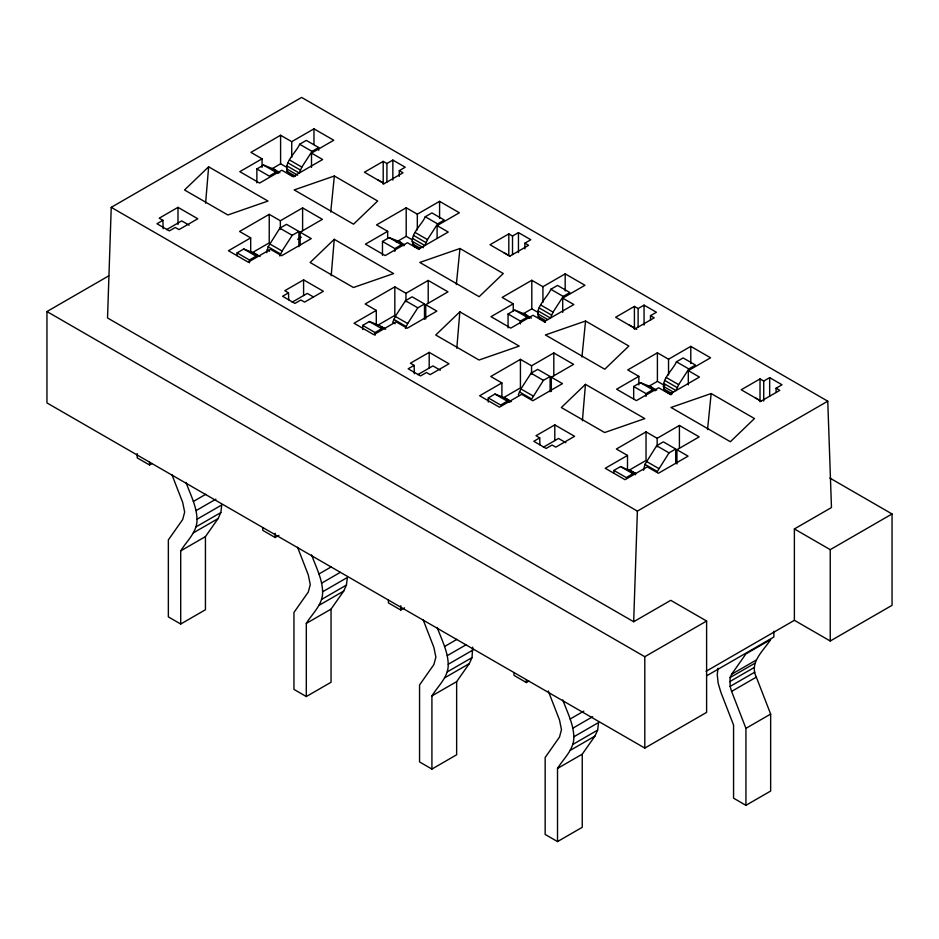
<?xml version="1.0" encoding="UTF-8"?>
<svg xmlns="http://www.w3.org/2000/svg" width="939" height="939" viewBox="0 0 939 939"><rect width="100%" height="100%" fill="white"/><g stroke="black" fill="none" stroke-linecap="round" stroke-linejoin="round"><path stroke-width="1.41" d="M706.081 671.291L794.382 620.315L794.382 528.95L831.473 507.541L827.764 401.188L301.619 97.421L111.236 207.343L107.527 317.969L633.672 621.735L670.763 600.326L706.609 621.031L706.609 712.384L644.8 748.078L46.95 402.913L46.95 311.548L108.76 275.855M633.672 621.735L637.381 511.109L827.764 401.188M205.594 203.223L208.646 166.802L267.991 201.063L227.837 214.984L184.525 189.983L208.646 166.802M331.197 275.737L334.249 239.316L393.594 273.578L353.44 287.51L310.128 262.497L334.249 239.316M456.8 348.252L459.852 311.83L519.197 346.092L479.043 360.024L435.731 335.012L459.852 311.83M582.403 420.766L585.455 384.344L644.8 418.606L604.646 432.539L561.334 407.526L585.455 384.344M330.728 212.026L334.354 175.992L377.666 201.005L353.545 224.186L294.2 189.924L334.354 175.992M456.331 284.54L459.957 248.506L503.269 273.519L479.148 296.701L419.803 262.439L459.957 248.506M581.934 357.055L585.56 321.021L628.872 346.033L604.751 369.215L545.406 334.953L585.56 321.021M707.536 429.569L711.163 393.547L754.475 418.548L730.354 441.729L671.009 407.467L711.163 393.547M171.931 474.7L182.682 502.4L184.666 512.107L182.682 519.525L168.351 539.913L168.351 616.888L180.711 624.024L180.711 550.876C186.826 540.817 197.39 531.99 197.026 519.244C196.674 506.18 190.324 494.43 185.992 482.388M180.711 550.876L205.441 536.603L218.106 518.574L220.829 512.565L221.757 504.971L197.026 519.244M297.534 547.214L308.285 574.914L310.269 584.633L308.285 592.051L293.954 612.439L293.954 689.402L306.314 696.538L306.314 623.39C312.429 613.331 322.993 604.516 322.629 591.77C322.277 578.706 315.927 566.945 311.595 554.902M306.314 623.39L331.044 609.118L343.709 591.089L346.432 585.079L347.36 577.485L322.629 591.77M423.137 619.728L433.888 647.429L435.872 657.147L433.888 664.566L419.557 684.954L419.557 761.928L431.917 769.064L431.917 695.916C438.032 685.857 448.596 677.031 448.232 664.284C447.88 651.22 441.53 639.459 437.198 627.416M431.917 695.916L456.647 681.632L469.312 663.603L472.035 657.605L472.657 647.124M548.235 690.928L559.491 719.943L561.475 729.662L559.491 737.08L545.16 757.468L545.16 834.442L557.52 841.579L557.52 768.431C563.635 758.372 574.198 749.545 573.835 736.798C573.483 723.734 567.133 711.973 562.801 699.931M557.52 768.431L582.25 754.158L594.915 736.117L597.638 730.119L598.566 722.525L573.835 736.798M718.018 668.228L717.243 674.554L718.171 683.228L720.894 692.36L733.559 725.037L733.559 798.185L745.93 805.322L770.649 791.049L770.649 714.074L756.318 677.136C748.958 662.523 763.524 650.68 770.649 639.612L745.93 653.896L731.598 674.284L730.108 677.559L730.108 686.421L731.598 691.409L745.93 728.347L745.93 805.322M266.758 252.708L268.131 246.804L279.857 228.177L286.536 224.327L298.895 231.464L298.895 246.722M289.259 174.431C280.561 164.806 296.454 152.47 299.635 144.242L306.314 140.392L318.673 147.529L318.673 150.299M414.862 246.945C406.164 237.332 422.057 224.984 425.238 216.756L431.917 212.907L444.276 220.043L437.609 223.893L427.445 239.609L424.874 245.548L412.514 238.4M540.465 319.46C531.767 309.847 547.66 297.51 550.841 289.282L557.52 285.421L569.879 292.557L563.212 296.419L553.048 312.124L550.477 318.063L538.117 310.926M643.567 470.251L644.94 464.359L656.666 445.732L663.345 441.87L675.704 449.018L675.704 462.88M670.751 394.333L664.566 390.765C659.847 379.896 672.676 370.647 676.444 361.797L683.123 357.935L695.482 365.071L688.815 368.933L678.651 384.65L676.08 390.577L663.72 383.441M318.673 147.529L312.006 151.379L301.842 167.095L299.271 173.022L286.911 165.886M279.822 255.96L282.064 251.03L292.217 235.313L298.895 231.464M424.498 319.237L424.498 303.978L412.139 296.841L405.46 300.703L395.296 316.408L392.737 322.347L395.202 323.767M405.425 328.474L407.667 323.544L417.82 307.839L424.498 303.978M518.34 394.861L520.899 388.934L531.063 373.217L537.742 369.356L550.101 376.492L550.101 391.751M550.101 376.492L543.423 380.354L531.709 398.981L519.337 391.845M675.704 449.018L669.026 452.868L657.312 471.495L644.94 464.359M311.502 167.365L311.502 153.092L333.756 140.251L313.978 128.831L291.724 141.672L280.597 135.251L250.936 152.376L262.063 158.808L262.063 167.365M162.905 220.325L156.977 223.752L169.337 230.888L175.276 227.473L178.985 229.609L197.777 218.764L177.987 207.343L159.196 218.188L162.905 220.325L163.151 228.752M262.063 158.808L239.809 171.649L259.587 183.07L281.841 170.229L292.968 176.649L322.629 159.524L311.502 153.092M256.863 182.812L256.863 168.938L263.542 165.088L273.707 169.067L279.881 172.635M166.555 229.644L181.697 220.9L189.115 225.184M271.946 168.797L280.597 163.797L286.782 167.365M278.449 173.222L275.902 172.224L269.223 176.074L256.863 168.938M300.14 245.02L300.14 232.179L322.382 219.327L302.604 207.906L280.35 220.759L269.223 214.338L239.562 231.464L250.69 237.884L250.69 252.168M250.69 237.884L228.435 250.736L248.213 262.157L270.467 249.305L281.594 255.737L311.255 238.6L300.14 232.179M399.286 170.652L405.214 167.224L392.854 160.088L386.915 163.515L383.206 161.379L364.414 172.224L384.204 183.645L402.995 172.799L399.286 170.652L399.286 176.368M237.086 255.654L237.086 252.873L243.764 249.023L253.929 253.002L260.103 256.57M251.922 252.873L269.223 242.884L269.223 214.338M237.086 252.873L249.445 260.009L256.124 256.159L243.764 249.023M297.663 239.316L301.372 237.18M437.104 238.459L437.104 225.606L459.359 212.766L439.581 201.345L417.327 214.186L406.2 207.765L376.539 224.902L387.666 231.323L387.666 238.459M288.508 292.851L282.58 296.266L294.94 303.414L300.879 299.987L304.588 302.123L323.38 291.278L303.59 279.857L284.799 290.703L288.508 292.851L288.719 299.87M387.666 231.323L365.412 244.163L385.19 255.584L407.444 242.743L418.571 249.164L448.232 232.039L437.104 225.606M382.466 255.326L382.466 241.452L389.145 237.602L399.31 241.581L404.58 244.833M292.158 302.158L307.299 293.414L313.485 296.982M396.317 242.027L406.2 236.323L412.385 239.891M382.466 241.452L394.826 248.589L401.505 244.739L404.052 245.736M425.743 318.967L425.743 304.694L447.985 291.841L428.207 280.432L405.953 293.273L394.826 286.853L365.165 303.978L376.293 310.398L376.293 324.683M376.293 310.398L354.038 323.251L373.816 334.671L396.07 321.819L407.197 328.251L436.858 311.114L425.743 304.694M524.889 243.166L530.817 239.738L518.457 232.602L512.518 236.029L508.809 233.893L490.017 244.739L509.807 256.159L528.598 245.314L524.889 243.166L524.889 248.882M362.689 329.554L362.689 325.387L369.367 321.537L379.532 325.516L385.706 329.084M377.525 325.399L394.826 315.398L394.826 286.853M362.689 325.387L375.048 332.535L381.727 328.673L369.367 321.537M137.2 453.584L137.2 457.868L149.559 465.005L152.059 463.561M562.707 312.405L562.707 298.132L584.962 285.28L565.184 273.859L542.93 286.712L531.803 280.28L502.142 297.417L513.257 303.837L513.257 310.973M414.111 365.365L408.183 368.792L420.543 375.929L426.482 372.501L430.191 374.638L448.983 363.792L429.193 352.371L410.402 363.217L414.111 365.365L414.357 373.781M513.257 303.837L491.015 316.689L510.793 328.11L533.047 315.258L545.406 322.323M508.069 327.84L508.069 313.978L514.748 310.116L524.913 314.096L531.415 318.063M193.387 501.438L205.747 494.301M417.761 374.673L432.902 365.928L440.321 370.212M523.152 313.826L531.803 308.837L537.988 312.405M508.069 313.978L520.429 321.115L527.108 317.253L529.655 318.251M196.098 510.581L215.888 499.161M544.174 321.678L573.835 304.553L562.707 298.132M196.098 526.838L220.829 512.565M193.387 532.847L218.106 518.574M551.334 391.481L551.334 377.208L573.588 364.367L553.81 352.947L531.556 365.787L520.429 359.367L490.768 376.492L501.896 382.924L501.896 397.197M501.896 382.924L479.641 395.765L499.419 407.186L521.673 394.345L532.8 400.765L562.461 383.628L551.334 377.208M650.492 315.68L656.42 312.264L644.06 305.128L638.121 308.544L634.412 306.407L615.62 317.253L635.41 328.673L654.201 317.828L650.492 315.68L650.492 319.964M488.292 402.068L488.292 397.913L494.97 394.051L505.135 398.03L511.309 401.599M503.128 397.913L520.429 387.913L520.429 359.367M509.865 402.185L507.33 401.188L500.651 405.049L488.292 397.913M262.803 527.53L262.803 530.382L275.162 537.519L278.918 535.359M180.711 624.024L205.441 609.751L205.441 536.603M688.31 384.92L688.31 370.647L710.565 357.794L690.787 346.374L668.533 359.226L657.406 352.806L627.745 369.931L638.86 376.351L638.86 384.92M539.714 437.879L533.786 441.307L546.146 448.443L552.085 445.016L555.794 447.152L574.586 436.306L554.796 424.886L536.005 435.743L539.714 437.879L539.925 444.898M638.86 376.351L616.618 389.204L636.396 400.624L658.65 387.772L671.009 394.838M633.672 398.969L633.672 386.492L640.351 382.631L650.516 386.61L656.69 390.178M318.99 573.964L331.35 566.827M543.364 447.199L558.505 438.454L565.924 442.727M648.755 386.352L657.406 381.351L664.824 385.636M633.672 386.492L646.032 393.629L652.711 389.767L655.258 390.765M321.701 583.107L340.247 572.391M669.777 394.192L699.438 377.067L688.31 370.647M321.701 599.364L346.432 585.079M318.99 605.362L343.709 591.089M676.937 464.007L676.937 449.722L699.191 436.881L679.413 425.461L657.159 438.302L646.032 431.881L616.371 449.018L627.498 455.438L627.498 469.711M627.498 455.438L605.244 468.279L625.022 479.7L647.276 466.859L658.403 473.279L688.064 456.154L676.937 449.722M776.095 388.206L782.023 384.779L769.663 377.642L763.724 381.07L760.015 378.922L741.223 389.767L761.013 401.188L779.804 390.342L776.095 388.206L776.095 392.49M613.895 473.197L613.895 470.427L620.573 466.566L635.68 473.409M628.731 470.427L646.032 460.439L646.032 431.881M635.468 474.7L632.933 473.714L626.254 477.564L613.895 470.427M388.406 600.044L388.406 602.897L400.765 610.033L404.521 607.873M306.314 696.538L331.044 682.266L331.044 609.118M444.593 646.478L456.953 639.342M447.304 655.622L465.85 644.917M448.232 664.284L472.963 650.011M447.304 671.878L472.035 657.605M444.593 677.876L469.312 663.603M514.009 672.559L514.009 675.411L526.368 682.547L528.868 681.104M431.917 769.064L456.647 754.78L456.647 681.632M46.95 311.548L644.8 656.713L706.609 621.031M794.382 528.95L830.24 549.655L892.05 513.962L892.05 605.326L830.24 641.008L794.382 620.315M570.196 718.992L583.8 711.14M572.907 728.136L592.697 716.715M572.907 744.392L597.638 730.119M570.196 750.402L594.915 736.117M707.008 675.611L773.865 637.018L773.865 631.301M731.598 674.284L756.318 660M730.108 677.559L754.839 663.274M729.603 681.702L754.334 667.418M730.108 686.421L754.839 672.148M731.598 691.409L756.318 677.136M745.93 728.347L770.649 714.074M557.52 841.579L582.25 827.306L582.25 754.158M378.112 180.018L384.286 183.586M503.715 252.544L509.889 256.112M629.318 325.058L636.736 329.343M754.921 397.573L761.095 401.141M299.635 144.242L312.006 151.379M425.238 216.756L437.609 223.893M550.841 289.282L563.212 296.419M676.444 361.797L688.815 368.933M289.482 159.959L301.842 167.095M415.085 232.473L427.445 239.609M540.676 304.987L553.048 312.124M666.279 377.513L678.651 384.65M287.921 162.87L300.28 170.006M413.524 235.384L425.883 242.52M539.127 307.898L551.486 315.046M664.73 380.424L677.089 387.561M829.853 478.057L892.05 513.962M286.536 168.774L297.663 175.194M412.139 241.288L423.266 247.708M537.742 313.802L547.637 319.506M663.345 386.316L673.24 392.033M286.829 171.285L295.48 176.274M412.432 243.8L419.85 248.084M538.035 316.314L545.453 320.598M663.638 388.828L672.289 393.828M287.757 173.222L293.942 176.79M413.36 245.736L419.545 249.305M538.963 318.251L545.148 321.819M263.542 165.088L275.902 172.224M389.145 237.602L401.505 244.739M514.748 310.116L527.108 317.253M640.351 382.631L652.711 389.767M279.857 228.177L292.217 235.313M405.46 300.703L417.82 307.839M531.063 373.217L543.423 380.354M656.666 445.732L669.026 452.868M269.693 243.894L282.064 251.03M395.296 316.408L407.667 323.544M520.899 388.934L533.27 396.07M646.501 461.448L658.873 468.584M268.131 246.804L280.503 253.941M393.734 319.319L406.106 326.467M267.134 249.821L269.599 251.253M257.955 255.537L253.929 253.002M384.79 328.767L381.081 326.631L382.091 328.486M510.393 401.282L505.135 398.03M635.996 473.808L630.738 470.545M494.97 394.051L507.33 401.188M620.573 466.566L632.933 473.714M111.236 207.343L637.381 511.109M650.516 386.61L652.077 387.725M524.913 314.096L526.474 315.211M399.31 241.581L400.871 242.696M273.707 169.067L275.268 170.182M830.24 549.655L830.24 641.008M769.663 377.642L769.663 396.199M763.724 381.07L763.724 401.047M760.015 378.922L760.015 401.763M690.787 346.374L690.787 363.51M679.413 425.461L679.413 448.302M668.533 359.226L668.533 374.931M657.406 352.806L657.406 381.351M657.159 438.302L657.159 446.87M646.032 393.629L646.032 396.399M644.8 656.713L644.8 748.078M644.06 305.128L644.06 325.105M638.121 308.544L638.121 327.101M634.412 306.407L634.412 329.249M565.184 273.859L565.184 290.996M554.796 424.886L554.796 440.591M553.81 352.947L553.81 375.788M542.93 286.712L542.93 302.405M531.803 280.28L531.803 308.837M531.556 365.787L531.556 374.356M526.368 679.695L526.368 682.547M520.429 321.115L520.429 323.885M518.457 232.602L518.457 252.591M512.518 236.029L512.518 254.586M508.809 233.893L508.809 255.302M439.581 201.345L439.581 218.47M429.193 352.371L429.193 368.076M428.207 280.432L428.207 303.262M417.327 214.186L417.327 229.891M406.2 207.765L406.2 236.323M405.953 293.273L405.953 301.842M400.765 605.749L400.765 610.033M394.826 248.589L394.826 251.37M392.854 160.088L392.854 180.077M386.915 163.515L386.915 182.072M383.206 161.379L383.206 184.22M375.048 332.535L375.048 335.305M313.978 128.831L313.978 144.536M303.59 279.857L303.59 295.562M302.604 207.906L302.604 230.748M291.724 141.672L291.724 157.376M280.597 135.251L280.597 163.797M280.35 220.759L280.35 229.327M275.162 533.235L275.162 537.519M249.445 260.009L249.445 262.791M177.987 207.343L177.987 224.468M149.559 462.152L149.559 465.005"/></g></svg>
